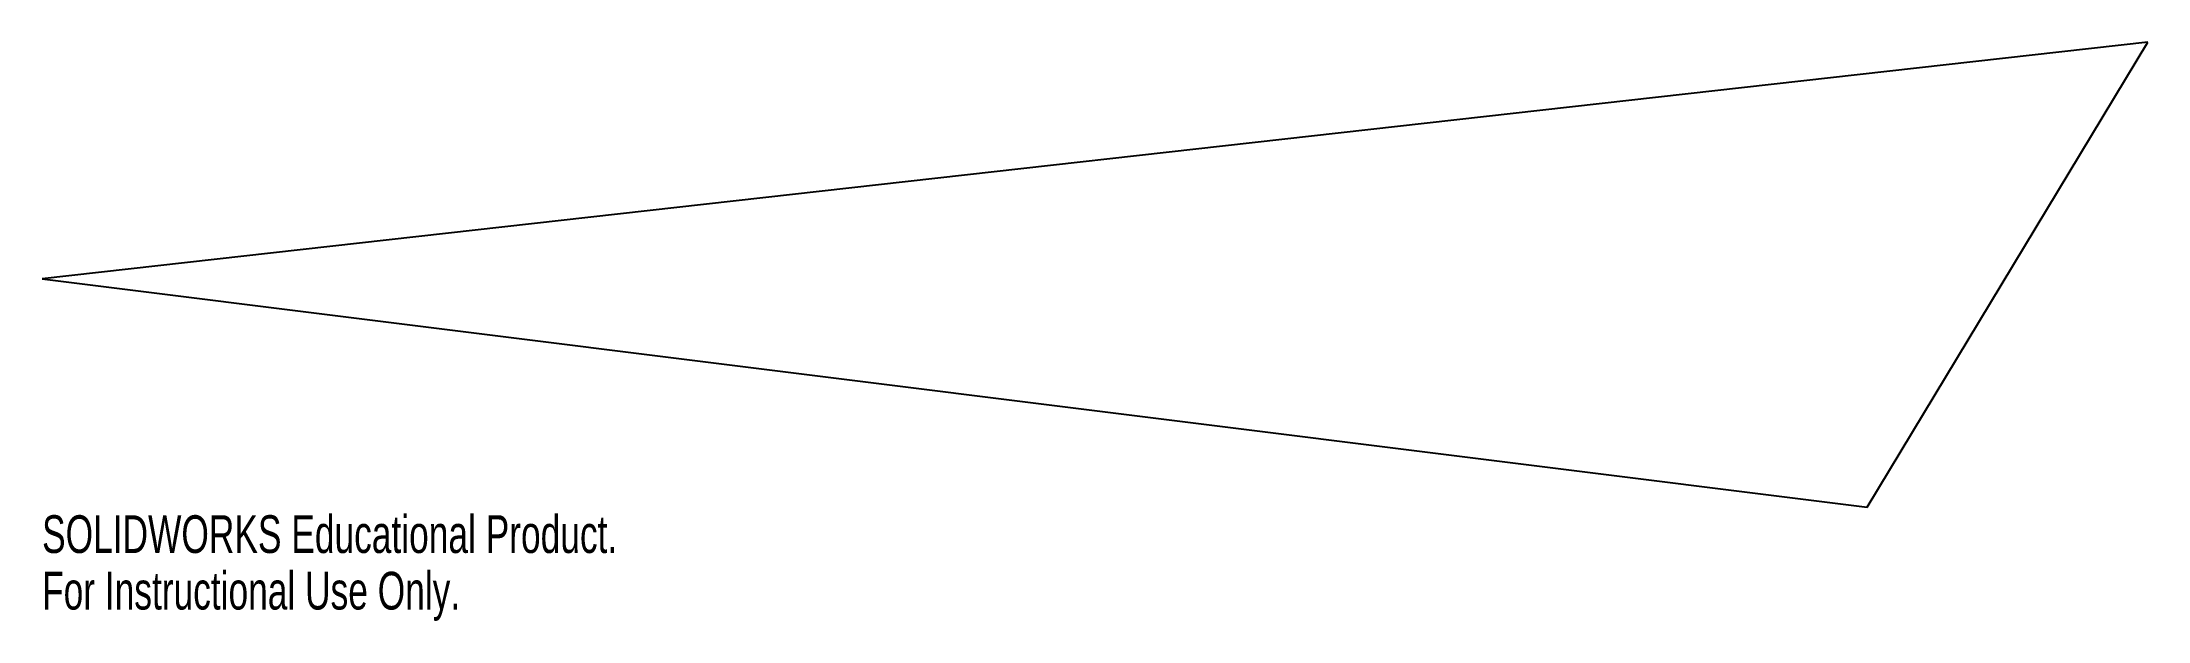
# Model space of a CAD drawing. Header units: millimetres. Extents: x -239 to 30, y 1 to 75.
import ezdxf

# ---------------------------------------------------------------- set-up
doc = ezdxf.new("R2010")
doc.units = ezdxf.units.MM
doc.styles.add('SLDTEXTSTYLE0', font='TXT', dxfattribs={"width": 0.7})

msp = doc.modelspace()

# ---------------------------------------------------------------- linework, layer by layer
at = {"color": 7, "linetype": 'Continuous', "lineweight": 25}
for p, q in [((30.44, 75.13), (-239.33, 44.79)), ((-5.5, 15.48), (30.44, 75.13)), ((-239.33, 44.79), (-5.5, 15.48))]:
    msp.add_line(p, q, dxfattribs=at)

# ---------------------------------------------------------------- texts
at = {"color": 7, "linetype": 'Continuous', "char_height": 4.8336, "attachment_point": 1, "style": 'SLDTEXTSTYLE0'}
for s, insert in [('SOLIDWORKS Educational Product.', (-239.33, 14.46)), ('For Instructional Use Only.', (-239.33, 7.21))]:
    msp.add_mtext(s, dxfattribs=dict(at, insert=insert))

doc.saveas('drawing.dxf')
